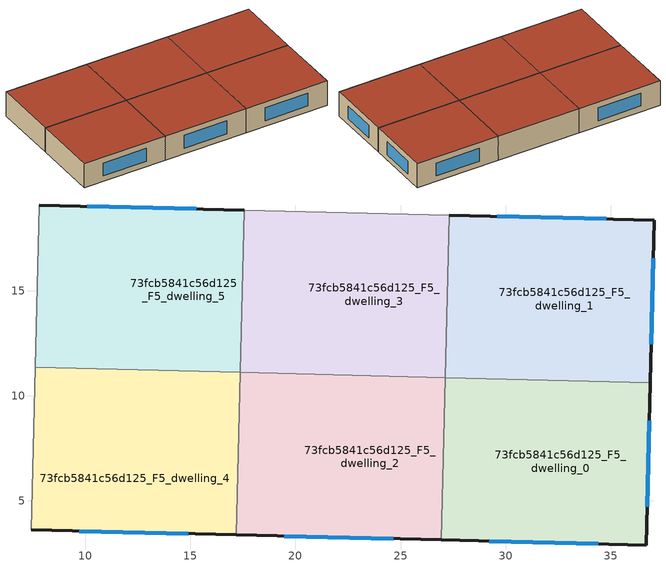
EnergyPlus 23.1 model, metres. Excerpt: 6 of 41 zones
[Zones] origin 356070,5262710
73fcb5841c56d125_F5_dwelling_0
 floor to 73fcb5841c56d125_F4_dwelling_0 (EU_floor_Construction): 36.89,10.63 36.7,2.9 28.34,3.11 28.53,10.83 z15
 floor to 73fcb5841c56d125_F4_dwelling_2 (EU_floor_Construction): 28.53,10.83 28.34,3.11 26.94,3.14 27.13,10.87 z15
 wall outside (EU_wall_Construction): 26.94,3.14 36.7,2.9 36.89,10.63 z15:18
 wall to 73fcb5841c56d125_F5_dwelling_2 (EU_wall_Construction): 27.13,10.87 26.94,3.14 z15:18
 wall to 73fcb5841c56d125_F5_dwelling_1 (EU_wall_Construction): 36.89,10.63 27.13,10.87 z15:18
 window (EU_Window_Construction): 36.75,4.71 36.85,8.81 / 29.23,3.08 34.41,2.96 z15.7:17.3
 roof outside (EU_roof_Construction): 36.7,2.9 36.89,10.63 27.13,10.87 26.94,3.14 z18
73fcb5841c56d125_F5_dwelling_1
 floor to 73fcb5841c56d125_F4_dwelling_1 (EU_floor_Construction): 37.08,18.36 36.89,10.63 28.53,10.83 28.72,18.56 z15
 floor to 73fcb5841c56d125_F4_dwelling_3 (EU_floor_Construction): 28.72,18.56 28.53,10.83 27.13,10.87 27.32,18.6 z15
 wall outside (EU_wall_Construction): 36.89,10.63 37.08,18.36 27.32,18.6 z15:18
 wall to 73fcb5841c56d125_F5_dwelling_3 (EU_wall_Construction): 27.32,18.6 27.13,10.87 z15:18
 window (EU_Window_Construction): 34.79,18.41 29.61,18.54 / 36.94,12.44 37.04,16.54 z15.7:17.3
 roof outside (EU_roof_Construction): 36.89,10.63 37.08,18.36 27.32,18.6 27.13,10.87 z18
73fcb5841c56d125_F5_dwelling_2
 floor to 73fcb5841c56d125_F4_dwelling_2 (EU_floor_Construction): 27.13,10.87 26.94,3.14 19.97,3.31 20.16,10.95 20.16,11.04 z15
 floor to 73fcb5841c56d125_F4_dwelling_4 (EU_floor_Construction): 20.1,8.46 19.97,3.31 17.18,3.38 17.31,8.53 z15
 floor to 73fcb5841c56d125_F4_dwelling_6 (EU_floor_Construction): 20.16,11.04 20.1,8.46 17.31,8.53 17.37,11.11 z15
 wall outside (EU_wall_Construction): 17.18,3.38 26.94,3.14 z15:18
 wall to 73fcb5841c56d125_F5_dwelling_4 (EU_wall_Construction): 17.37,11.11 17.18,3.38 z15:18
 wall to 73fcb5841c56d125_F5_dwelling_3 (EU_wall_Construction): 27.13,10.87 17.37,11.11 z15:18
 window (EU_Window_Construction): 19.47,3.32 24.65,3.2 z15.7:17.3
 roof outside (EU_roof_Construction): 26.94,3.14 27.13,10.87 17.37,11.11 17.18,3.38 z18
73fcb5841c56d125_F5_dwelling_3
 floor to 73fcb5841c56d125_F4_dwelling_3 (EU_floor_Construction): 27.32,18.6 27.13,10.87 20.16,11.04 20.35,18.77 z15
 floor to 73fcb5841c56d125_F4_dwelling_5 (EU_floor_Construction): 20.35,18.77 20.16,11.04 17.37,11.11 17.56,18.84 z15
 wall to 73fcb5841c56d125_F5_dwelling_5 (EU_wall_Construction): 17.56,18.84 17.37,11.11 z15:18
 wall adiabatic (EU_wall_Construction): 27.32,18.6 17.56,18.84 z15:18
 roof outside (EU_roof_Construction): 27.13,10.87 27.32,18.6 17.56,18.84 17.37,11.11 z18
73fcb5841c56d125_F5_dwelling_4
 floor to 73fcb5841c56d125_F4_dwelling_4 (EU_floor_Construction): 17.31,8.53 17.18,3.38 7.42,3.62 7.55,8.77 z15
 floor to 73fcb5841c56d125_F4_dwelling_6 (EU_floor_Construction): 17.37,11.11 17.31,8.53 7.55,8.77 7.61,11.35 z15
 wall outside (EU_wall_Construction): 7.42,3.62 17.18,3.38 z15:18
 wall adiabatic (EU_wall_Construction): 7.61,11.35 7.42,3.62 z15:18
 wall to 73fcb5841c56d125_F5_dwelling_5 (EU_wall_Construction): 17.37,11.11 7.61,11.35 z15:18
 window (EU_Window_Construction): 9.71,3.56 14.89,3.44 z15.7:17.3
 roof outside (EU_roof_Construction): 17.18,3.38 17.37,11.11 7.61,11.35 7.42,3.62 z18
73fcb5841c56d125_F5_dwelling_5
 floor to 73fcb5841c56d125_F4_dwelling_5 (EU_floor_Construction): 17.56,18.84 17.37,11.11 11.8,11.25 11.98,18.97 z15
 floor to 73fcb5841c56d125_F4_dwelling_6 (EU_floor_Construction): 11.98,18.97 11.8,11.25 7.61,11.35 7.8,19.08 z15
 wall outside (EU_wall_Construction): 17.56,18.84 7.8,19.08 z15:18
 wall adiabatic (EU_wall_Construction): 7.8,19.08 7.61,11.35 z15:18
 window (EU_Window_Construction): 15.27,18.89 10.09,19.02 z15.7:17.3
 roof outside (EU_roof_Construction): 17.37,11.11 17.56,18.84 7.8,19.08 7.61,11.35 z18
[Building]
EU S2 Campaign: North Axis=0; Terrain=City; Solar Distribution=FullExterior
[Site:Location]
Budapest.Ferenc.Liszt.Intl.AP: Latitude=47.437; Longitude=19.256; Time Zone=1; Elevation=185
[SizingPeriod:WeatherFileDays]
AnnualSizingPeriod: Begin Month=1; Begin Day of Month=1; End Month=12; End Day of Month=31; Day of Week for Start Day=Monday; Use Weather File Daylight Saving Period=No; Use Weather File Rain and Snow Indicators=No
[MATERIAL]
EU_InternalMass_Material: Roughness=MediumRough; Thickness=0.1; Conductivity=1; Density=1800; Specific Heat=900; Thermal Absorptance=0.9; Solar Absorptance=0.7; Visible Absorptance=0.7
[MATERIAL:NOMASS] Roughness=MediumRough; Thermal Absorptance=0.9; Solar Absorptance=0.7; Visible Absorptance=0.7
Name | Thermal Resistance
EU_wall_NoMass | 0.832559
EU_roof_NoMass | 1.39638
EU_floor_NoMass | 0.872794
[WINDOWMATERIAL:SIMPLEGLAZINGSYSTEM]
EU_Window_SimpleGlazing: UFactor=2.79869; Solar Heat Gain Coefficient=0.75; Visible Transmittance=0.75
[CONSTRUCTION]
EU_wall_Construction: EU_wall_NoMass
EU_roof_Construction: EU_roof_NoMass
EU_floor_Construction: EU_floor_NoMass
EU_Window_Construction: EU_Window_SimpleGlazing
EU_InternalMass_Construction: EU_InternalMass_Material
[ZONE] Type=1; Multiplier=1; Ceiling Height=autocalculate; Floor Area=autocalculate; Part of Total Floor Area=Yes
Name | Volume
73fcb5841c56d125_F5_dwelling_0 | 226.443
73fcb5841c56d125_F5_dwelling_1; 73fcb5841c56d125_F5_dwelling_3; 73fcb5841c56d125_F5_dwelling_4; 73fcb5841c56d125_F5_dwelling_5 | 226.442
73fcb5841c56d125_F5_dwelling_2 | 226.441
[INTERNALMASS] Construction=EU_InternalMass_Construction
Name | Zone or ZoneList | Surface Area
73fcb5841c56d125_F5_dwelling_0_EU_InternalMass | 73fcb5841c56d125_F5_dwelling_0 | 75.4806
73fcb5841c56d125_F5_dwelling_1_EU_InternalMass | 73fcb5841c56d125_F5_dwelling_1 | 75.4806
73fcb5841c56d125_F5_dwelling_2_EU_InternalMass | 73fcb5841c56d125_F5_dwelling_2 | 75.4806
73fcb5841c56d125_F5_dwelling_3_EU_InternalMass | 73fcb5841c56d125_F5_dwelling_3 | 75.4808
73fcb5841c56d125_F5_dwelling_4_EU_InternalMass | 73fcb5841c56d125_F5_dwelling_4 | 75.4806
73fcb5841c56d125_F5_dwelling_5_EU_InternalMass | 73fcb5841c56d125_F5_dwelling_5 | 75.4806
[OTHEREQUIPMENT] Fuel Type=Electricity; Design Level Calculation Method=Watts/Area; Power per Zone Floor Area=1; Fraction Latent=0; Fraction Radiant=0; Fraction Lost=0; Carbon Dioxide Generation Rate=0; EndUse Subcategory=EU_Step8_InternalGains
Name | Zone or ZoneList or Space or SpaceList | Schedule
EU_Step8_InternalGain_73fcb5841c56d125_F5_dwelling_0_f000 | 73fcb5841c56d125_F5_dwelling_0 | EU_Step8_GainSchedule_73fcb5841c56d125_F5_dwelling_0_f000
EU_Step8_InternalGain_73fcb5841c56d125_F5_dwelling_1_f000 | 73fcb5841c56d125_F5_dwelling_1 | EU_Step8_GainSchedule_73fcb5841c56d125_F5_dwelling_1_f000
EU_Step8_InternalGain_73fcb5841c56d125_F5_dwelling_2_f000 | 73fcb5841c56d125_F5_dwelling_2 | EU_Step8_GainSchedule_73fcb5841c56d125_F5_dwelling_2_f000
EU_Step8_InternalGain_73fcb5841c56d125_F5_dwelling_3_f000 | 73fcb5841c56d125_F5_dwelling_3 | EU_Step8_GainSchedule_73fcb5841c56d125_F5_dwelling_3_f000
EU_Step8_InternalGain_73fcb5841c56d125_F5_dwelling_4_f000 | 73fcb5841c56d125_F5_dwelling_4 | EU_Step8_GainSchedule_73fcb5841c56d125_F5_dwelling_4_f000
EU_Step8_InternalGain_73fcb5841c56d125_F5_dwelling_5_f000 | 73fcb5841c56d125_F5_dwelling_5 | EU_Step8_GainSchedule_73fcb5841c56d125_F5_dwelling_5_f000
[ZONEVENTILATION:DESIGNFLOWRATE] Schedule=EU_AlwaysOn; Design Flow Rate Calculation Method=AirChanges/Hour; Air Changes per Hour=0.475469; Ventilation Type=Natural; Fan Pressure Rise=0; Fan Total Efficiency=1; Constant Term Coefficient=1; Temperature Term Coefficient=0; Velocity Term Coefficient=0; Velocity Squared Term Coefficient=0; Minimum Indoor Temperature=-100; Maximum Indoor Temperature=100; Delta Temperature=-100; Minimum Outdoor Temperature=-100; Maximum Outdoor Temperature=100; Maximum Wind Speed=40
Name | Zone or ZoneList or Space or SpaceList
EU_ConstantAir_73fcb5841c56d125_F5_dwelling_0 | 73fcb5841c56d125_F5_dwelling_0
EU_ConstantAir_73fcb5841c56d125_F5_dwelling_1 | 73fcb5841c56d125_F5_dwelling_1
EU_ConstantAir_73fcb5841c56d125_F5_dwelling_2 | 73fcb5841c56d125_F5_dwelling_2
EU_ConstantAir_73fcb5841c56d125_F5_dwelling_3 | 73fcb5841c56d125_F5_dwelling_3
EU_ConstantAir_73fcb5841c56d125_F5_dwelling_4 | 73fcb5841c56d125_F5_dwelling_4
EU_ConstantAir_73fcb5841c56d125_F5_dwelling_5 | 73fcb5841c56d125_F5_dwelling_5
[HVACTEMPLATE:THERMOSTAT] Constant Heating Setpoint=20; Constant Cooling Setpoint=50
EU_HeatOnly_73fcb5841c56d125_F0_dwelling_0; EU_HeatOnly_73fcb5841c56d125_F0_dwelling_1; EU_HeatOnly_73fcb5841c56d125_F0_dwelling_2; EU_HeatOnly_73fcb5841c56d125_F0_dwelling_3; EU_HeatOnly_73fcb5841c56d125_F0_dwelling_4; EU_HeatOnly_73fcb5841c56d125_F0_dwelling_5; EU_HeatOnly_73fcb5841c56d125_F0_dwelling_6; EU_HeatOnly_73fcb5841c56d125_F1_dwelling_0; EU_HeatOnly_73fcb5841c56d125_F1_dwelling_1; EU_HeatOnly_73fcb5841c56d125_F1_dwelling_2; EU_HeatOnly_73fcb5841c56d125_F1_dwelling_3; EU_HeatOnly_73fcb5841c56d125_F1_dwelling_4; EU_HeatOnly_73fcb5841c56d125_F1_dwelling_5; EU_HeatOnly_73fcb5841c56d125_F1_dwelling_6; EU_HeatOnly_73fcb5841c56d125_F2_dwelling_0; EU_HeatOnly_73fcb5841c56d125_F2_dwelling_1; EU_HeatOnly_73fcb5841c56d125_F2_dwelling_2; EU_HeatOnly_73fcb5841c56d125_F2_dwelling_3; EU_HeatOnly_73fcb5841c56d125_F2_dwelling_4; EU_HeatOnly_73fcb5841c56d125_F2_dwelling_5; EU_HeatOnly_73fcb5841c56d125_F2_dwelling_6; EU_HeatOnly_73fcb5841c56d125_F3_dwelling_0; EU_HeatOnly_73fcb5841c56d125_F3_dwelling_1; EU_HeatOnly_73fcb5841c56d125_F3_dwelling_2; EU_HeatOnly_73fcb5841c56d125_F3_dwelling_3; EU_HeatOnly_73fcb5841c56d125_F3_dwelling_4; EU_HeatOnly_73fcb5841c56d125_F3_dwelling_5; EU_HeatOnly_73fcb5841c56d125_F3_dwelling_6; EU_HeatOnly_73fcb5841c56d125_F4_dwelling_0; EU_HeatOnly_73fcb5841c56d125_F4_dwelling_1; EU_HeatOnly_73fcb5841c56d125_F4_dwelling_2; EU_HeatOnly_73fcb5841c56d125_F4_dwelling_3; EU_HeatOnly_73fcb5841c56d125_F4_dwelling_4; EU_HeatOnly_73fcb5841c56d125_F4_dwelling_5; EU_HeatOnly_73fcb5841c56d125_F4_dwelling_6; EU_HeatOnly_73fcb5841c56d125_F5_dwelling_0; EU_HeatOnly_73fcb5841c56d125_F5_dwelling_1; EU_HeatOnly_73fcb5841c56d125_F5_dwelling_2; EU_HeatOnly_73fcb5841c56d125_F5_dwelling_3; EU_HeatOnly_73fcb5841c56d125_F5_dwelling_4; EU_HeatOnly_73fcb5841c56d125_F5_dwelling_5
[HVACTEMPLATE:ZONE:IDEALLOADSAIRSYSTEM] System Availability Schedule=EU_AlwaysOn; Maximum Heating Supply Air Temperature=50; Minimum Cooling Supply Air Temperature=13; Maximum Heating Supply Air Humidity Ratio=0.0156; Minimum Cooling Supply Air Humidity Ratio=0.0077; Heating Limit=NoLimit; Cooling Limit=NoLimit; Heating Availability Schedule=EU_AlwaysOn; Cooling Availability Schedule=EU_CoolingOff; Dehumidification Control Type=ConstantSensibleHeatRatio; Cooling Sensible Heat Ratio=0.7; Dehumidification Setpoint=60; Humidification Control Type=None; Humidification Setpoint=30; Outdoor Air Method=None; Outdoor Air Flow Rate per Person=0.00944; Outdoor Air Flow Rate per Zone Floor Area=0; Outdoor Air Flow Rate per Zone=0; Demand Controlled Ventilation Type=None; Outdoor Air Economizer Type=NoEconomizer; Heat Recovery Type=None; Sensible Heat Recovery Effectiveness=0.7; Latent Heat Recovery Effectiveness=0.65
Name | Template Thermostat
73fcb5841c56d125_F5_dwelling_0 | EU_HeatOnly_73fcb5841c56d125_F5_dwelling_0
73fcb5841c56d125_F5_dwelling_1 | EU_HeatOnly_73fcb5841c56d125_F5_dwelling_1
73fcb5841c56d125_F5_dwelling_2 | EU_HeatOnly_73fcb5841c56d125_F5_dwelling_2
73fcb5841c56d125_F5_dwelling_3 | EU_HeatOnly_73fcb5841c56d125_F5_dwelling_3
73fcb5841c56d125_F5_dwelling_4 | EU_HeatOnly_73fcb5841c56d125_F5_dwelling_4
73fcb5841c56d125_F5_dwelling_5 | EU_HeatOnly_73fcb5841c56d125_F5_dwelling_5
[SIZING:ZONE] Zone Cooling Design Supply Air Temperature Input Method=SupplyAirTemperature; Zone Cooling Design Supply Air Temperature=13; Zone Heating Design Supply Air Temperature Input Method=SupplyAirTemperature; Zone Heating Design Supply Air Temperature=50; Zone Cooling Design Supply Air Humidity Ratio=0.008; Zone Heating Design Supply Air Humidity Ratio=0.008; Cooling Design Air Flow Method=DesignDay; Cooling Design Air Flow Rate=0; Cooling Minimum Air Flow per Zone Floor Area=0.000762; Cooling Minimum Air Flow=0; Cooling Minimum Air Flow Fraction=0.2; Heating Design Air Flow Method=DesignDay; Heating Design Air Flow Rate=0; Heating Maximum Air Flow per Zone Floor Area=0.002032; Heating Maximum Air Flow=0.141576; Heating Maximum Air Flow Fraction=0.3; Account for Dedicated Outdoor Air System=No; Dedicated Outdoor Air System Control Strategy=NeutralSupplyAir; Dedicated Outdoor Air Low Setpoint Temperature for Design=autosize; Dedicated Outdoor Air High Setpoint Temperature for Design=autosize; Zone Load Sizing Method=Sensible Load Only No Latent Load; Zone Latent Cooling Design Supply Air Humidity Ratio Input Method=HumidityRatioDifference; Zone Cooling Design Supply Air Humidity Ratio Difference=0.005; Zone Latent Heating Design Supply Air Humidity Ratio Input Method=HumidityRatioDifference; Zone Humidification Design Supply Air Humidity Ratio Difference=0.005
73fcb5841c56d125_F5_dwelling_0; 73fcb5841c56d125_F5_dwelling_1; 73fcb5841c56d125_F5_dwelling_2; 73fcb5841c56d125_F5_dwelling_3; 73fcb5841c56d125_F5_dwelling_4; 73fcb5841c56d125_F5_dwelling_5
[SCHEDULE:CONSTANT]
Name | Hourly Value
EU_AlwaysOn | 1
EU_CoolingOff | 0
[SCHEDULE:FILE] Column Number=1; Rows to Skip at Top=0; Number of Hours of Data=8760; Column Separator=Comma; Interpolate to Timestep=No; Minutes per Item=60; Adjust Schedule for Daylight Savings=Yes
Name | File
EU_Step8_GainSchedule_73fcb5841c56d125_F5_dwelling_0_f000 | ../../schedules/73fcb5841c56d125/73fcb5841c56d125_F5_dwelling_0_f000_gain.csv
EU_Step8_GainSchedule_73fcb5841c56d125_F5_dwelling_1_f000 | ../../schedules/73fcb5841c56d125/73fcb5841c56d125_F5_dwelling_1_f000_gain.csv
EU_Step8_GainSchedule_73fcb5841c56d125_F5_dwelling_2_f000 | ../../schedules/73fcb5841c56d125/73fcb5841c56d125_F5_dwelling_2_f000_gain.csv
EU_Step8_GainSchedule_73fcb5841c56d125_F5_dwelling_3_f000 | ../../schedules/73fcb5841c56d125/73fcb5841c56d125_F5_dwelling_3_f000_gain.csv
EU_Step8_GainSchedule_73fcb5841c56d125_F5_dwelling_4_f000 | ../../schedules/73fcb5841c56d125/73fcb5841c56d125_F5_dwelling_4_f000_gain.csv
EU_Step8_GainSchedule_73fcb5841c56d125_F5_dwelling_5_f000 | ../../schedules/73fcb5841c56d125/73fcb5841c56d125_F5_dwelling_5_f000_gain.csv
